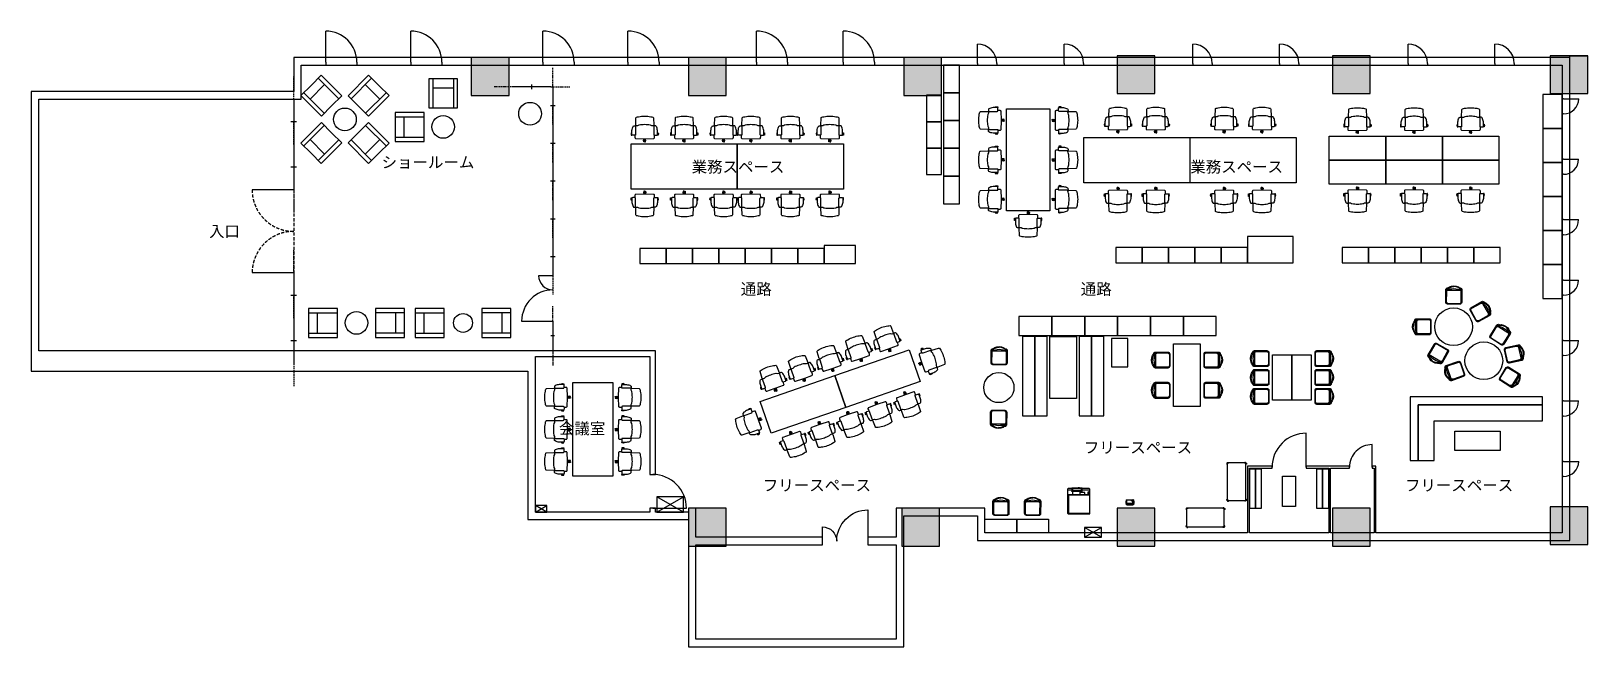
# Model space of a CAD drawing. Header units: millimetres. Extents: x -24495 to 16715, y -6453 to 9847.
import ezdxf
from ezdxf.enums import TextEntityAlignment as Align

# ---------------------------------------------------------------- set-up
doc = ezdxf.new("R2010")
doc.units = ezdxf.units.MM
doc.linetypes.add('HIDDEN', pattern=[9.525, 6.35, -3.175])
for name, color, linetype in [('Edges', 7, 'Continuous'), ('基本構造（躯体）', 2, 'Continuous'), ('家具・什器', 6, 'Continuous'), ('寸法・基準', 3, 'Continuous'), ('建築要素', 4, 'Continuous'), ('注記・記号', 30, 'Continuous'), ('設備関連', 5, 'Continuous')]:
    doc.layers.add(name, color=color, linetype=linetype)
doc.styles.add('MS ゴシック', font='MS Gothic.ttf')

# ---------------------------------------------------------------- blocks, each defined once
blk = doc.blocks.new('親子扉-ホワイト-木材')
blk.add_lwpolyline([(-600, 0), (-600, 375, -0.414214), (-225, 0, -0.414214), (600, 825), (600, 0)], format="xyb")
blk = doc.blocks.new('配電盤')
blk.add_lwpolyline([(950, 550), (-950, 550), (-950, -550), (950, -550)], close=True)
for points in [[(950, -550), (-950, 550)], [(-950, -550), (950, 550)]]:
    blk.add_lwpolyline(points)
blk = doc.blocks.new('スタックテーブル-ホワイト-四角形')
for p, q in [((-600, 256), (600, 256)), ((-600, -256), (-600, 256)), ((600, 256), (600, -256)), ((600, -256), (-600, -256))]:
    blk.add_line(p, q)
blk = doc.blocks.new('ミーティングテーブル-ナチュラル-四角形')
for p, q in [((-600, 256), (600, 256)), ((-600, -256), (-600, 256)), ((600, 256), (600, -256)), ((600, -256), (-600, -256))]:
    blk.add_line(p, q)
blk = doc.blocks.new('ミーティングテーブル-ローズウッド')
for p, q in [((-600, 256), (600, 256)), ((-600, -256), (-600, 256)), ((600, 256), (600, -256)), ((600, -256), (-600, -256))]:
    blk.add_line(p, q)
blk = doc.blocks.new('スタックテーブル-ホワイト-円形')
blk.add_circle((0, 0), 550)
blk = doc.blocks.new('ソファー-一人-テーブルあり')
at = {"linetype": 'Continuous'}
for p, q in [((0, 427), (-425, 427)), ((-425, 427), (-425, -427)), ((425, 427), (0, 427)), ((425, -427), (425, 427)), ((-425, -427), (0, -427)), ((0, -427), (425, -427))]:
    blk.add_line(p, q, dxfattribs=at)
at = {"color": 0}
blk.add_line((-301, 163), (301, 163), dxfattribs=at)
at = {"linetype": 'Continuous'}
for points in [[(-301, 427), (-301, -427)], [(301, 427), (301, -427)]]:
    blk.add_lwpolyline(points, dxfattribs=at)
blk = doc.blocks.new('3-5人用更衣ロッカー-木目色-複数戸')
blk.add_lwpolyline([(450, 257.5), (-450, 257.5), (-450, -257.5), (450, -257.5)], close=True)
blk = doc.blocks.new('常開両開防火戸（90°）')
for p, q in [((-835, 0), (-835, 835)), ((835, 0), (835, 835))]:
    blk.add_line(p, q)
at = {"linetype": 'HIDDEN', "ltscale": 10}
for points in [[(0, 0, 0.414214), (-835, 835)], [(835, 835, 0.414214), (0, 0)]]:
    blk.add_lwpolyline(points, format="xyb", dxfattribs=at)
blk.add_lwpolyline([(835, 0), (-835, 0)], dxfattribs=at)
blk = doc.blocks.new('中量ラック')
for p, q in [((-452, 210), (-458, 210)), ((-452, 200), (-458, 200)), ((-435, 227), (-435, 233)), ((-425, 227), (-425, 233)), ((425, 227), (425, 233)), ((435, 227), (435, 233)), ((452, 210), (458, 210)), ((452, 200), (458, 200)), ((-452, -200), (-458, -200)), ((-452, -210), (-458, -210)), ((-435, -227), (-435, -233)), ((-425, -227), (-425, -233)), ((425, -227), (425, -233)), ((435, -227), (435, -233)), ((452, -200), (458, -200)), ((452, -210), (458, -210))]:
    blk.add_line(p, q)
for points in [[(-452, 215), (-458, 215), (-459, 214), (-459, 196), (-458, 195), (-452, 195)], [(-440, 227), (-440, 233), (-439, 234), (-422, 234), (-420, 233), (-420, 227)], [(440, 227), (440, 233), (439, 234), (422, 234), (420, 233), (420, 227)], [(452, 215), (458, 215), (459, 214), (459, 196), (458, 195), (452, 195)], [(-452, -215), (-458, -215), (-459, -214), (-459, -196), (-458, -195), (-452, -195)], [(-440, -227), (-440, -233), (-439, -234), (-422, -234), (-420, -233), (-420, -227)], [(440, -227), (440, -233), (439, -234), (422, -234), (420, -233), (420, -227)], [(452, -215), (458, -215), (459, -214), (459, -196), (458, -195), (452, -195)]]:
    blk.add_lwpolyline(points)
for points in [[(-458, 215, 0.309401), (-458, 210)], [(-458, 210, 0.154701), (-458, 200)], [(-458, 200, 0.309401), (-458, 195)], [(-440, 233, -0.309401), (-435, 233)], [(-435, 233, -0.154701), (-425, 233)], [(-425, 233, -0.309401), (-420, 233)], [(458, 215, -0.309401), (458, 210)], [(458, 210, -0.154701), (458, 200)], [(458, 200, -0.309401), (458, 195)], [(-458, -200, -0.309401), (-458, -195)], [(-458, -210, -0.154701), (-458, -200)], [(-458, -215, -0.309401), (-458, -210)], [(-440, -233, 0.309401), (-435, -233)], [(-435, -233, 0.154701), (-425, -233)], [(-425, -233, 0.309401), (-420, -233)], [(425, -233, -0.309401), (420, -233)], [(435, -233, -0.154701), (425, -233)], [(440, -233, -0.309401), (435, -233)], [(458, -200, 0.309401), (458, -195)], [(458, -210, 0.154701), (458, -200)], [(458, -215, 0.309401), (458, -210)]]:
    blk.add_lwpolyline(points, format="xyb")
for points in [[(-450, 194), (-450, 216), (-452, 216), (-452, 194)], [(-410, 225), (-450, 225), (-450, 185), (-448, 185), (-448, 223), (-410, 223)], [(448, 223), (-448, 223), (-448, -223), (448, -223)], [(-420, 225), (-441, 225), (-441, 227), (-420, 227)], [(410, 225), (450, 225), (450, 185), (448, 185), (448, 223), (410, 223)], [(420, 225), (441, 225), (441, 227), (420, 227)], [(450, 194), (450, 216), (452, 216), (452, 194)], [(-450, -194), (-450, -216), (-452, -216), (-452, -194)], [(-410, -225), (-450, -225), (-450, -185), (-448, -185), (-448, -223), (-410, -223)], [(-420, -225), (-441, -225), (-441, -227), (-420, -227)], [(410, -225), (450, -225), (450, -185), (448, -185), (448, -223), (410, -223)], [(420, -225), (441, -225), (441, -227), (420, -227)], [(450, -194), (450, -216), (452, -216), (452, -194)]]:
    blk.add_lwpolyline(points, close=True)
blk = doc.blocks.new('シュレッダー')
blk.add_line((78, -68), (78, -62))
at = {"layer": 'Edges'}
for p, q in [((-104, 25), (-105, 14)), ((-105, 14), (-105, 2)), ((-105, 2), (-105, -9)), ((-102, 36), (-104, 25)), ((-99, 47), (-102, 36)), ((-95, 57), (-99, 47)), ((-91, 68), (-95, 57)), ((-91, -62), (-91, 68)), ((-91, 68), (-79, 68)), ((-79, -62), (-79, 68)), ((-79, 68), (77, 68)), ((34, 51), (30, 51)), ((30, 51), (30, 44)), ((38, 44), (30, 44)), ((32, 50), (31, 49)), ((31, 49), (31, 48)), ((31, 49), (31, 49)), ((31, 48), (31, 47)), ((31, 47), (31, 46)), ((31, 46), (32, 45)), ((33, 51), (32, 50)), ((32, 45), (33, 44)), ((34, 51), (33, 51)), ((33, 51), (33, 51)), ((33, 44), (34, 44)), ((33, 44), (33, 44)), ((35, 51), (34, 51)), ((38, 51), (34, 51)), ((34, 44), (35, 44)), ((36, 51), (35, 51)), ((35, 44), (36, 44)), ((37, 50), (36, 51)), ((36, 44), (37, 45)), ((37, 49), (37, 50)), ((38, 49), (37, 49)), ((37, 46), (38, 47)), ((37, 45), (37, 46)), ((45, 51), (38, 51)), ((38, 51), (38, 44)), ((38, 48), (38, 49)), ((38, 47), (38, 48)), ((45, 44), (38, 44)), ((45, 51), (45, 44)), ((77, -62), (77, 68)), ((91, 68), (77, 68)), ((91, 68), (95, 57)), ((91, -62), (91, 68)), ((95, 57), (99, 47)), ((99, 47), (102, 36)), ((102, 36), (104, 25)), ((104, 25), (105, 14)), ((105, 14), (105, 2)), ((105, 2), (105, -9)), ((-105, -9), (-104, -20)), ((-104, -20), (-102, -31)), ((-102, -31), (-99, -42)), ((-99, -42), (-95, -52)), ((-95, -52), (-91, -62)), ((-79, -62), (-91, -62)), ((-77, -62), (-79, -62)), ((-77, -62), (-77, -68)), ((77, -62), (-77, -62)), ((78, -68), (-77, -68)), ((-66, -35), (-66, -15)), ((-66, -15), (67, -15)), ((67, -35), (-66, -35)), ((67, -15), (67, -35)), ((91, -62), (77, -62)), ((95, -52), (91, -62)), ((99, -42), (95, -52)), ((102, -31), (99, -42)), ((104, -20), (102, -31)), ((105, -9), (104, -20))]:
    blk.add_line(p, q, dxfattribs=at)
blk = doc.blocks.new('複合機')
at = {"color": 0, "lineweight": -2}
for points in [[(188, -324), (283, -324, 0.335925), (296, -310), (296, 326, 0.360533), (280, 342), (-280, 342, 0.388055), (-291, 332), (-291, -306, 0.386081), (-272, -324), (-86, -324)], [(-291, -129, 0.230575), (-269, -152), (261, -152, 0.381998), (272, -141), (272, 306, 0.414214), (252, 326), (-280, 326, 0.382016), (-291, 316)], [(-291, -131, 0.308876), (-269, -159), (276, -159, 0.380863), (296, -139)], [(-291, -236), (-268, -236, 0.414214), (-265, -233), (-265, -229), (-243, -229, 0.414214), (-240, -226), (-240, -159)], [(-269, -222), (-258, -222, 0.414214), (-255, -219), (-255, -159)], [(-156, -159), (-156, -221, 0.414214), (-153, -224), (-32, -224)], [(-83, -258), (-83, -251, -0.414214), (-80, -248), (181, -248, -0.414214), (184, -251), (184, -258)], [(-35, -335, 0.103967), (2, -343)], [(1, -343, 0.103877), (38, -335)]]:
    blk.add_lwpolyline(points, format="xyb", dxfattribs=at)
for points in [[(-291, -214), (-269, -214), (-269, -159), (-269, -162)], [(-291, -287), (-86, -287)], [(-269, -214), (-269, -222)], [(-32, -159), (-32, -248)], [(162, -159), (162, -248)], [(188, -287), (296, -287)]]:
    blk.add_lwpolyline(points, dxfattribs=at)
blk.add_lwpolyline([(-273, -222), (-269, -222), (-269, -233), (-273, -233)], close=True, dxfattribs=at)
for points in [[(188, -332), (188, -261, 0.414214), (185, -258), (-83, -258, 0.413515), (-86, -261), (-86, -332, 0.414913), (-83, -335), (185, -335, 0.414214)], [(162, -272), (162, -324, -0.414214), (159, -327), (-61, -327, -0.414214), (-64, -324), (-64, -272, -0.414214), (-61, -269), (159, -269, -0.414214)]]:
    blk.add_lwpolyline(points, format="xyb", close=True, dxfattribs=at)
blk = doc.blocks.new('柱')
at = {"layer": '基本構造（躯体）'}
blk.add_hatch(color=8, dxfattribs=at).paths.add_polyline_path([(-250, -250), (250, -250), (250, 250), (-250, 250), (-250, -250)])
at = {"layer": '基本構造（躯体）', "color": 7}
blk.add_lwpolyline([(-250, -250), (250, -250), (250, 250), (-250, 250), (-250, -250)], close=True, dxfattribs=at)
blk = doc.blocks.new('肘付チェア-ブラック-網目状')
for points in [[(-279, 84), (-259, 84, -0.414214), (-239, 64), (-239, -150, -0.414214), (-259, -170), (-318, -170, -0.371125), (-338, -153), (-338, -40, -0.087014), (-306, 67, -0.285598)], [(0, 339, -0.047458), (160, 323, -0.020178), (218, 308, -0.319451), (232, 290), (238, 100, -0.417291), (219, 79, -0.151809), (157, 97, 0.113964), (144, 101, 0.028395), (0, 112, 0.028395), (-144, 101, 0.113964), (-157, 97, -0.151809), (-219, 79, -0.417291), (-238, 100), (-232, 290, -0.319451), (-218, 308, -0.020178), (-160, 323, -0.047458)], [(279, 84), (259, 84, 0.414214), (239, 64), (239, -150, 0.414214), (259, -170), (318, -170, 0.371125), (337, -153), (337, -40, 0.087014), (306, 67, 0.285598)]]:
    blk.add_lwpolyline(points, format="xyb", close=True)
for points in [[(-232, 84, 0.036161), (-242, 73)], [(232, 84, -0.036161), (242, 73)], [(-338, -101), (-358, -101, 0.132155), (-358, -164), (-343, -164), (-343, -101)], [(-258, -170, -0.002949), (-257, -231, 0.426675), (-233, -257), (-27, -261), (27, -261), (233, -257, 0.426675), (257, -231, -0.002949), (258, -170)], [(-8, -296), (-8, -339), (-25, -339, -0.186325), (-25, -276), (-14, -276)], [(-14, -261), (-13, -291, 0.271847), (0, -298, 0.271847), (13, -291), (14, -261)], [(8, -296), (8, -339), (25, -339, 0.186325), (25, -276), (14, -276)], [(337, -101), (358, -101, -0.132155), (358, -164), (343, -164), (343, -101)]]:
    blk.add_lwpolyline(points, format="xyb")
for points in [[(-337, -154), (-343, -154)], [(-8, -331), (8, -331)], [(337, -154), (343, -154)]]:
    blk.add_lwpolyline(points)
blk = doc.blocks.new('肘付チェア-ブラック-透明な背もたれ')
for points in [[(-279, 84), (-259, 84, -0.414214), (-239, 64), (-239, -150, -0.414214), (-259, -170), (-318, -170, -0.371125), (-338, -153), (-338, -40, -0.087014), (-306, 67, -0.285598)], [(0, 339, -0.047458), (160, 323, -0.020178), (218, 308, -0.319451), (232, 290), (238, 100, -0.417291), (219, 79, -0.151809), (157, 97, 0.113964), (144, 101, 0.028395), (0, 112, 0.028395), (-144, 101, 0.113964), (-157, 97, -0.151809), (-219, 79, -0.417291), (-238, 100), (-232, 290, -0.319451), (-218, 308, -0.020178), (-160, 323, -0.047458)], [(279, 84), (259, 84, 0.414214), (239, 64), (239, -150, 0.414214), (259, -170), (318, -170, 0.371125), (337, -153), (337, -40, 0.087014), (306, 67, 0.285598)]]:
    blk.add_lwpolyline(points, format="xyb", close=True)
for points in [[(-232, 84, 0.036161), (-242, 73)], [(232, 84, -0.036161), (242, 73)], [(-338, -101), (-358, -101, 0.132155), (-358, -164), (-343, -164), (-343, -101)], [(-258, -170, -0.002949), (-257, -231, 0.426675), (-233, -257), (-27, -261), (27, -261), (233, -257, 0.426675), (257, -231, -0.002949), (258, -170)], [(-8, -296), (-8, -339), (-25, -339, -0.186325), (-25, -276), (-14, -276)], [(-14, -261), (-13, -291, 0.271847), (0, -298, 0.271847), (13, -291), (14, -261)], [(8, -296), (8, -339), (25, -339, 0.186325), (25, -276), (14, -276)], [(337, -101), (358, -101, -0.132155), (358, -164), (343, -164), (343, -101)]]:
    blk.add_lwpolyline(points, format="xyb")
for points in [[(-337, -154), (-343, -154)], [(-8, -331), (8, -331)], [(337, -154), (343, -154)]]:
    blk.add_lwpolyline(points)
blk = doc.blocks.new('肘無チェア-アイボリー')
for points in [[(-213, 132, -0.232551), (0, 243, -0.232551), (212, 132)], [(158, 187), (162, 187, -0.414214), (212, 137), (212, -192, -0.414214), (162, -242), (-163, -242, -0.414214), (-213, -192), (-213, 137, -0.414214), (-163, 187), (-158, 187)], [(-166, -225, -0.383815), (-196, -192), (-196, 127, -0.226848), (0, 226)], [(-196, 123, -0.11759), (0, 169, -0.11759), (195, 123)], [(139, 130, -0.414214), (189, 80), (189, -183, -0.414214), (139, -233), (-139, -233, -0.414214), (-189, -183), (-189, 80, -0.414214), (-139, 130), (139, 130)], [(166, -225, 0.383815), (195, -192), (195, 127, 0.226848), (0, 226)]]:
    blk.add_lwpolyline(points, format="xyb")
blk = doc.blocks.new('平机-ナチュラル')
for p, q in [((-600, 256), (600, 256)), ((-600, -256), (-600, 256)), ((600, 256), (600, -256)), ((600, -256), (-600, -256))]:
    blk.add_line(p, q)
blk = doc.blocks.new('両引き戸-ブラック-ガラスあり')
at = {"linetype": 'HIDDEN', "ltscale": 10}
for points in [[(-1001, 100), (-2001, 100)], [(1001, 100), (2001, 100)]]:
    blk.add_lwpolyline(points, dxfattribs=at)
for points in [[(1000, 100), (-1000, 100)], [(0, -25), (0, 225)]]:
    blk.add_lwpolyline(points)
blk = doc.blocks.new('片開き窓')
for p, q in [((-412.5, 75), (-412.5, 0)), ((412.5, 75), (412.5, 0))]:
    blk.add_line(p, q)
blk.add_lwpolyline([(-412.5, 75), (-412.5, 900)])
blk.add_arc((-412.5, 75), 825, 0, 90)
blk = doc.blocks.new('片開き戸-ホワイト-木材')
blk.add_lwpolyline([(-412.5, 0), (-412.5, 825, -0.4142136), (412.5, 0)], format="xyb")
blk = doc.blocks.new('多人数用更衣ロッカー-ホワイト')
blk.add_lwpolyline([(450, 257.5), (-450, 257.5), (-450, -257.5), (450, -257.5)], close=True)
blk = doc.blocks.new('ハイカウンター-L字型')
for points in [[(2500, 1200), (2200, 1200), (2200, -900), (-2500, -900), (-2500, -1200), (2500, -1200)], [(1600, 1200), (1600, -300), (-2500, -300), (-2500, -900), (2200, -900), (2200, 1200)]]:
    blk.add_lwpolyline(points, close=True)
blk = doc.blocks.new('ハイカウンター-縦列')
at = {"linetype": 'Continuous', "ltscale": 0.2}
blk.add_lwpolyline([(-2250, -350), (2250, -350), (2250, 350), (-2250, 350)], close=True, dxfattribs=at)

msp = doc.modelspace()

# ---------------------------------------------------------------- linework, layer by layer
msp.add_lwpolyline([(16235, 9147), (16235, 9197), (16715, 9197)])
at = {"layer": '基本構造（躯体）'}
for points in [[(-11345, -3083), (-10845, -3083), (-7929, -3083), (-7095, -3083), (-7095, -3553), (-7095, -6453), (-1395, -6453), (-1395, -3753), (-1395, -2983), (555, -2983), (555, -3633), (16235, -3633), (16235, 9147), (-17545, 9147), (-17545, 8247), (-24495, 8247), (-24495, 847), (-11345, 847)], [(-8115, -2883), (-10845, -2883), (-10845, -2883), (-11145, -2883), (-11145, 1236), (-8115, 1236), (-8115, -1889), (-7965, -1889), (-7965, 1386), (-11345, 1386), (-11345, 1386), (-24295, 1386), (-24295, 8047), (-17345, 8047), (-17345, 8947), (16035, 8947), (16035, -3433), (11105, -3433), (11105, -1673), (11005, -1673), (11005, -1723), (11055, -1723), (11055, -3433), (9905, -3433), (9905, -1723), (10405, -1723), (10405, -1673), (9255, -1673), (9255, -1723), (9855, -1723), (9855, -3433), (7755, -3433), (7755, -1723), (8355, -1723), (8355, -1673), (7705, -1673), (7705, -3433), (755, -3433), (755, -3433), (755, -2783), (-1595, -2783), (-1595, -3553), (-2345, -3553), (-2345, -3753), (-1595, -3753), (-1595, -6253), (-6895, -6253), (-6895, -3753), (-3545, -3753), (-3545, -3553), (-6895, -3553), (-6895, -2783), (-7095, -2783), (-7095, -2883), (-7929, -2883), (-7929, -2883), (-7965, -2883), (-7965, -2783), (-8115, -2783)], [(7755, -1723), (7755, -1723)]]:
    msp.add_lwpolyline(points, close=True, dxfattribs=at)
at = {"layer": '家具・什器', "color": 3}
for points in [[(7077, 914), (7077, 913)], [(5124, 563), (5124, 564)], [(5124, 524), (5124, 525)]]:
    msp.add_lwpolyline(points, dxfattribs=at)
at = {"layer": '寸法・基準', "lineweight": 0, "transparency": 33554687}
msp.add_line((15715, -3253), (15715, -3715), dxfattribs=at)

# ---------------------------------------------------------------- block references
at = {"xscale": 2, "yscale": 2, "zscale": 2}
for p in [(-12345, 8647), (-6595, 8647), (-895, 8647), (4755, 8697), (10455, 8697), (16215, 8697), (-6595, -3283), (-945, -3283), (4755, -3283), (10455, -3283), (16215, -3243)]:
    msp.add_blockref('柱', p, dxfattribs=at)
at = {"layer": '家具・什器', "color": 3}
for name, p, xscale, yscale, zscale, rotation in [('ソファー-一人-テーブルあり', (-16814, 8138), 0.9000000000000001, 0.9000000000000001, 0.9000000000000001, 45), ('ソファー-一人-テーブルあり', (-15563, 8138), 0.9000000000000001, 0.9000000000000001, 0.9000000000000001, 314.9999999999999), ('3-5人用更衣ロッカー-木目色-複数戸', (-131, 8580), 0.8155339805825242, 0.8155339805825242, 0.8155339805825242, 270), ('多人数用更衣ロッカー-ホワイト', (-595, 7799), 0.7751475642816905, 0.7751475642816905, 0.7751475642816905, 270), ('3-5人用更衣ロッカー-木目色-複数戸', (-131, 7846), 0.8155339805825242, 0.8155339805825242, 0.8155339805825242, 270), ('ソファー-一人-テーブルあり', (-16814, 6887), 0.9000000000000001, 0.9000000000000001, 0.9000000000000001, 134.9999999999999), ('ソファー-一人-テーブルあり', (-15563, 6887), 0.9000000000000001, 0.9000000000000001, 0.9000000000000001, 224.9999999999999), ('ソファー-一人-テーブルあり', (-14473, 7312), 0.9, 0.9, 0.9, 89.99999999999999), ('多人数用更衣ロッカー-ホワイト', (-595, 7101), 0.7751475642816905, 0.7751475642816905, 0.7751475642816905, 270), ('3-5人用更衣ロッカー-木目色-複数戸', (-131, 7112), 0.8155339805825242, 0.8155339805825242, 0.8155339805825242, 270), ('ミーティングテーブル-ローズウッド', (1899, 6440), 2.250000000000003, 2.250000000000003, 2.250000000000003, 270), ('平机-ナチュラル', (10615, 6751), 1.24860089794555, 1.24860089794555, 1.24860089794555, 180), ('平机-ナチュラル', (12114, 6751), 1.24860089794555, 1.24860089794555, 1.24860089794555, 180), ('平机-ナチュラル', (13612, 6751), 1.24860089794555, 1.24860089794555, 1.24860089794555, 180), ('多人数用更衣ロッカー-ホワイト', (-595, 6403), 0.7751475642816905, 0.7751475642816905, 0.7751475642816905, 270), ('3-5人用更衣ロッカー-木目色-複数戸', (-131, 6378), 0.8155339805825242, 0.8155339805825242, 0.8155339805825242, 270), ('3-5人用更衣ロッカー-木目色-複数戸', (-131, 5644), 0.8155339805825242, 0.8155339805825242, 0.8155339805825242, 270), ('ソファー-一人-テーブルあり', (-16767, 2123), 0.9, 0.9, 0.9, 89.99999999999999), ('ソファー-一人-テーブルあり', (-14998, 2123), 0.9, 0.9, 0.9, 270), ('ソファー-一人-テーブルあり', (-13947, 2123), 0.9, 0.9, 0.9, 89.99999999999999), ('ソファー-一人-テーブルあり', (-12178, 2123), 0.9, 0.9, 0.9, 270), ('ハイカウンター-縦列', (1914, 716), 0.4664804274681569, 0.4664804274681569, 0.4664804274681569, 270), ('ハイカウンター-縦列', (2240, 716), 0.4664804274681569, 0.4664804274681569, 0.4664804274681569, 270), ('ミーティングテーブル-ナチュラル-四角形', (2825, 946), 1.3671875, 1.3671875, 1.3671875, 90), ('ハイカウンター-縦列', (3409, 716), 0.4664804274681569, 0.4664804274681569, 0.4664804274681569, 270), ('ハイカウンター-縦列', (3735, 716), 0.4664804274681569, 0.4664804274681569, 0.4664804274681569, 270), ('3-5人用更衣ロッカー-木目色-複数戸', (4321, 1339), 0.8333333333333331, 0.8333333333333331, 0.8333333333333331, 270), ('ミーティングテーブル-ローズウッド', (-2090, 650), 1.739424411845865, 1.739424411845865, 1.739424411845865, 19.17414673033764), ('スタックテーブル-ホワイト-四角形', (6101, 739), 1.37890625, 1.37890625, 1.37890625, 270), ('ミーティングテーブル-ナチュラル-四角形', (-9626, -696), 2.062500000000025, 2.062500000000025, 2.062500000000025, 270), ('ミーティングテーブル-ローズウッド', (-4062, -36), 1.739424411845865, 1.739424411845865, 1.739424411845865, 19.17414673033764), ('ハイカウンター-L字型', (13762, -678), 0.7, 0.7, 0.7, 180), ('中量ラック', (7415, -2081), 1.116071428571419, 1.116071428571419, 1.116071428571419, 270), ('ハイカウンター-縦列', (7835, -2265), 0.2300753831923638, 0.2300753831923638, 0.2300753831923638, 270), ('ハイカウンター-縦列', (7996, -2265), 0.2300753831923638, 0.2300753831923638, 0.2300753831923638, 270), ('ミーティングテーブル-ナチュラル-四角形', (8805, -2333), 0.6666666666666666, 0.6666666666666666, 0.6666666666666666, 90), ('ハイカウンター-縦列', (9613, -2265), 0.2300753831923638, 0.2300753831923638, 0.2300753831923638, 270), ('ハイカウンター-縦列', (9774, -2265), 0.2300753831923638, 0.2300753831923638, 0.2300753831923638, 270), ('スタックテーブル-ホワイト-四角形', (1175, -3253), 0.7, 0.7, 0.7, 180), ('スタックテーブル-ホワイト-四角形', (2015, -3253), 0.7, 0.7, 0.7, 180)]:
    msp.add_blockref(name, p, dxfattribs=dict(at, xscale=xscale, yscale=yscale, zscale=zscale, rotation=rotation))
for name, p, xscale, yscale, zscale in [('ソファー-一人-テーブルあり', (-13589, 8197), 0.9, 0.9, 0.9), ('スタックテーブル-ホワイト-円形', (-11289, 7662), 0.5454545454545455, 0.5454545454545455, 0.5454545454545455), ('スタックテーブル-ホワイト-円形', (-16189, 7512), 0.5454545454545455, 0.5454545454545455, 0.5454545454545455), ('スタックテーブル-ホワイト-円形', (-13589, 7312), 0.5454545454545455, 0.5454545454545455, 0.5454545454545455), ('スタックテーブル-ホワイト-四角形', (4776, 6434), 2.34375, 2.34375, 2.34375), ('スタックテーブル-ホワイト-四角形', (7589, 6434), 2.34375, 2.34375, 2.34375), ('スタックテーブル-ホワイト-四角形', (-7208, 6265), 2.34375, 2.34375, 2.34375), ('スタックテーブル-ホワイト-四角形', (-4395, 6265), 2.34375, 2.34375, 2.34375), ('平机-ナチュラル', (10615, 6112), 1.24860089794555, 1.24860089794555, 1.24860089794555), ('平机-ナチュラル', (12114, 6112), 1.24860089794555, 1.24860089794555, 1.24860089794555), ('平机-ナチュラル', (13612, 6112), 1.24860089794555, 1.24860089794555, 1.24860089794555), ('多人数用更衣ロッカー-ホワイト', (-3087, 3932), 0.917670869519486, 0.917670869519486, 0.917670869519486), ('多人数用更衣ロッカー-ホワイト', (8312, 4063), 1.342813238919677, 1.342813238919677, 1.342813238919677), ('多人数用更衣ロッカー-ホワイト', (-8035, 3895), 0.7751475642816905, 0.7751475642816905, 0.7751475642816905), ('多人数用更衣ロッカー-ホワイト', (-7337, 3895), 0.7751475642816905, 0.7751475642816905, 0.7751475642816905), ('多人数用更衣ロッカー-ホワイト', (-6640, 3895), 0.7751475642816905, 0.7751475642816905, 0.7751475642816905), ('多人数用更衣ロッカー-ホワイト', (-5942, 3895), 0.7751475642816905, 0.7751475642816905, 0.7751475642816905), ('多人数用更衣ロッカー-ホワイト', (-5244, 3895), 0.7751475642816905, 0.7751475642816905, 0.7751475642816905), ('多人数用更衣ロッカー-ホワイト', (-4547, 3895), 0.7751475642816905, 0.7751475642816905, 0.7751475642816905), ('多人数用更衣ロッカー-ホワイト', (-3849, 3895), 0.7751475642816905, 0.7751475642816905, 0.7751475642816905), ('多人数用更衣ロッカー-ホワイト', (4568, 3917), 0.7751475642816905, 0.7751475642816905, 0.7751475642816905), ('多人数用更衣ロッカー-ホワイト', (5266, 3917), 0.7751475642816905, 0.7751475642816905, 0.7751475642816905), ('多人数用更衣ロッカー-ホワイト', (5963, 3917), 0.7751475642816905, 0.7751475642816905, 0.7751475642816905), ('多人数用更衣ロッカー-ホワイト', (6661, 3917), 0.7751475642816905, 0.7751475642816905, 0.7751475642816905), ('多人数用更衣ロッカー-ホワイト', (7359, 3917), 0.7751475642816905, 0.7751475642816905, 0.7751475642816905), ('多人数用更衣ロッカー-ホワイト', (10556, 3917), 0.7751475642816905, 0.7751475642816905, 0.7751475642816905), ('多人数用更衣ロッカー-ホワイト', (11254, 3917), 0.7751475642816905, 0.7751475642816905, 0.7751475642816905), ('多人数用更衣ロッカー-ホワイト', (11951, 3917), 0.7751475642816905, 0.7751475642816905, 0.7751475642816905), ('多人数用更衣ロッカー-ホワイト', (12649, 3917), 0.7751475642816905, 0.7751475642816905, 0.7751475642816905), ('多人数用更衣ロッカー-ホワイト', (13347, 3917), 0.7751475642816905, 0.7751475642816905, 0.7751475642816905), ('多人数用更衣ロッカー-ホワイト', (14044, 3917), 0.7751475642816905, 0.7751475642816905, 0.7751475642816905), ('スタックテーブル-ホワイト-円形', (13160, 2021), 0.9090909090909088, 0.9090909090909088, 0.9090909090909088), ('スタックテーブル-ホワイト-円形', (13160, 2021), 0.9090909090909088, 0.9090909090909088, 0.9090909090909088), ('スタックテーブル-ホワイト-円形', (-15882, 2123), 0.5454545454545455, 0.5454545454545455, 0.5454545454545455), ('スタックテーブル-ホワイト-円形', (-13062, 2123), 0.4545454545454545, 0.4545454545454545, 0.4545454545454545), ('多人数用更衣ロッカー-ホワイト', (2089, 2041), 0.9674321784641051, 0.9674321784641051, 0.9674321784641051), ('多人数用更衣ロッカー-ホワイト', (2960, 2041), 0.9674321784641051, 0.9674321784641051, 0.9674321784641051), ('多人数用更衣ロッカー-ホワイト', (3830, 2041), 0.9674321784641051, 0.9674321784641051, 0.9674321784641051), ('多人数用更衣ロッカー-ホワイト', (4701, 2041), 0.9674321784641051, 0.9674321784641051, 0.9674321784641051), ('多人数用更衣ロッカー-ホワイト', (5572, 2041), 0.9674321784641051, 0.9674321784641051, 0.9674321784641051), ('多人数用更衣ロッカー-ホワイト', (6442, 2041), 0.9674321784641051, 0.9674321784641051, 0.9674321784641051), ('スタックテーブル-ホワイト-円形', (13960, 1121), 0.9090909090909088, 0.9090909090909088, 0.9090909090909088), ('スタックテーブル-ホワイト-円形', (13960, 1121), 0.9090909090909088, 0.9090909090909088, 0.9090909090909088), ('スタックテーブル-ホワイト-円形', (1123, 412), 0.7272727272727272, 0.7272727272727272, 0.7272727272727272), ('中量ラック', (6591, -3030), 1.116071428571419, 1.116071428571419, 1.116071428571419)]:
    msp.add_blockref(name, p, dxfattribs=dict(at, xscale=xscale, yscale=yscale, zscale=zscale))
for name, p, rotation in [('肘付チェア-ブラック-網目状', (928, 7485), 90), ('肘付チェア-ブラック-網目状', (2870, 7485), 270), ('3-5人用更衣ロッカー-木目色-複数戸', (15777, 7717), 270), ('3-5人用更衣ロッカー-木目色-複数戸', (15777, 6817), 270), ('肘付チェア-ブラック-網目状', (928, 6440), 90), ('肘付チェア-ブラック-網目状', (2870, 6440), 270), ('3-5人用更衣ロッカー-木目色-複数戸', (15777, 5917), 270), ('肘付チェア-ブラック-網目状', (-8253, 5270), 180), ('肘付チェア-ブラック-網目状', (-7208, 5270), 180), ('肘付チェア-ブラック-網目状', (-6163, 5270), 180), ('肘付チェア-ブラック-網目状', (-5440, 5270), 180), ('肘付チェア-ブラック-網目状', (-4395, 5270), 180), ('肘付チェア-ブラック-網目状', (-3350, 5270), 180), ('肘付チェア-ブラック-網目状', (928, 5395), 90), ('肘付チェア-ブラック-網目状', (2870, 5395), 270), ('肘付チェア-ブラック-網目状', (4276, 5373), 180), ('肘付チェア-ブラック-網目状', (5276, 5373), 180), ('肘付チェア-ブラック-網目状', (7089, 5373), 180), ('肘付チェア-ブラック-網目状', (8089, 5373), 180), ('肘付チェア-ブラック-網目状', (10615, 5381), 180), ('肘付チェア-ブラック-網目状', (12114, 5381), 180), ('肘付チェア-ブラック-網目状', (13612, 5381), 180), ('3-5人用更衣ロッカー-木目色-複数戸', (15777, 5017), 270), ('肘付チェア-ブラック-網目状', (1899, 4729), 180), ('3-5人用更衣ロッカー-木目色-複数戸', (15777, 4117), 270), ('3-5人用更衣ロッカー-木目色-複数戸', (15777, 3217), 270), ('肘無チェア-アイボリー', (13167, 2863), 359.538735854343), ('肘無チェア-アイボリー', (13893, 2436), 299.538735854343), ('肘付チェア-ブラック-透明な背もたれ', (-1863, 1689), 19.17414673033563), ('肘無チェア-アイボリー', (12318, 2021), 89.99999999999999), ('肘無チェア-アイボリー', (14409, 1834), 327.8302094831561), ('肘付チェア-ブラック-透明な背もたれ', (-2618, 1426), 19.17414673033563), ('肘付チェア-ブラック-透明な背もたれ', (-4129, 901), 19.17414673033563), ('肘付チェア-ブラック-透明な背もたれ', (-3374, 1164), 19.17414673033563), ('肘付チェア-ブラック-透明な背もたれ', (-669, 1144), 289.1741467303376), ('肘無チェア-アイボリー', (1130, 1255), 359.538735854343), ('肘無チェア-アイボリー', (5405, 1139), 89.99999999999999), ('肘無チェア-アイボリー', (6796, 1139), 270), ('肘無チェア-アイボリー', (8027, 1178), 89.99999999999999), ('スタックテーブル-ホワイト-四角形', (8626, 678), 270), ('スタックテーブル-ホワイト-四角形', (9138, 678), 270), ('肘無チェア-アイボリー', (9736, 1178), 270), ('肘無チェア-アイボリー', (12739, 1291), 150), ('肘無チェア-アイボリー', (14782, 1308), 282.8302094831561), ('肘付チェア-ブラック-透明な背もたれ', (-4885, 638), 19.17414673033563), ('肘無チェア-アイボリー', (8027, 678), 89.99999999999999), ('肘無チェア-アイボリー', (9736, 678), 270), ('肘無チェア-アイボリー', (13166, 840), 109.4922126418697), ('肘無チェア-アイボリー', (14674, 672), 237.830209483156), ('肘付チェア-ブラック-透明な背もたれ', (-10559, 154), 89.99999999999984), ('肘付チェア-ブラック-透明な背もたれ', (-8692, 154), 269.9999999999998), ('肘付チェア-ブラック-透明な背もたれ', (-1267, -24), 199.1741467303356), ('肘無チェア-アイボリー', (5405, 339), 89.99999999999999), ('肘無チェア-アイボリー', (6796, 339), 270), ('肘付チェア-ブラック-透明な背もたれ', (-2023, -287), 199.1741467303356), ('肘無チェア-アイボリー', (8027, 178), 89.99999999999999), ('肘無チェア-アイボリー', (9736, 178), 270), ('肘付チェア-ブラック-透明な背もたれ', (-10559, -696), 89.99999999999984), ('肘付チェア-ブラック-透明な背もたれ', (-8692, -696), 269.9999999999998), ('肘付チェア-ブラック-透明な背もたれ', (-5483, -530), 109.1741467303376), ('肘付チェア-ブラック-透明な背もたれ', (-3534, -812), 199.1741467303356), ('肘付チェア-ブラック-透明な背もたれ', (-2778, -549), 199.1741467303356), ('肘無チェア-アイボリー', (1116, -430), 179.538735854343), ('肘付チェア-ブラック-透明な背もたれ', (-4289, -1075), 199.1741467303356), ('スタックテーブル-ホワイト-四角形', (13789, -999), 180), ('肘付チェア-ブラック-透明な背もたれ', (-10559, -1546), 89.99999999999984), ('肘付チェア-ブラック-透明な背もたれ', (-8692, -1546), 269.9999999999998), ('肘無チェア-アイボリー', (1177, -2732), 359.538735854343), ('肘無チェア-アイボリー', (2017, -2732), 359.538735854343)]:
    msp.add_blockref(name, p, dxfattribs=dict(at, rotation=rotation))
for p in [(4276, 7496), (5276, 7496), (7089, 7496), (8089, 7496), (-8253, 7260), (-7208, 7260), (-6163, 7260), (-5440, 7260), (-4395, 7260), (-3350, 7260), (10615, 7482), (12114, 7482), (13612, 7482)]:
    msp.add_blockref('肘付チェア-ブラック-網目状', p, dxfattribs=at)
at = {"layer": '建築要素'}
for name, p in [('片開き窓', (-16283, 8947)), ('片開き窓', (-14033, 8947)), ('片開き窓', (-10533, 8947)), ('片開き窓', (-8283, 8947)), ('片開き窓', (-4883, 8947)), ('片開き窓', (-2583, 8947)), ('親子扉-ホワイト-木材', (-2945, -3653))]:
    msp.add_blockref(name, p, dxfattribs=at)
for name, p, xscale, yscale, zscale in [('片開き窓', (811, 8947), 0.6206134587627222, 0.6206134587627222, 0.6206134587627222), ('片開き窓', (3111, 8947), 0.6206134587627222, 0.6206134587627222, 0.6206134587627222), ('片開き窓', (6511, 8947), 0.6206134587627222, 0.6206134587627222, 0.6206134587627222), ('片開き窓', (8811, 8947), 0.6206134587627222, 0.6206134587627222, 0.6206134587627222), ('片開き窓', (12211, 8947), 0.6206134587627222, 0.6206134587627222, 0.6206134587627222), ('片開き窓', (14511, 8947), 0.6206134587627222, 0.6206134587627222, 0.6206134587627222), ('両引き戸-ブラック-ガラスあり', (-11238, 8323), 0.5, 0.5, 0.5), ('片開き戸-ホワイト-木材', (8805, -1698), -1.090820638984268, 1.090820638984268, 1.090820638984268), ('片開き戸-ホワイト-木材', (10705, -1698), -0.7272727272727276, 0.7272727272727276, 0.7272727272727276)]:
    msp.add_blockref(name, p, dxfattribs=dict(at, xscale=xscale, yscale=yscale, zscale=zscale))
for name, p, xscale, yscale, zscale, rotation in [('両引き戸-ブラック-ガラスあり', (-10635, 7873), 0.5, 0.5, 0.5, 90), ('両引き戸-ブラック-ガラスあり', (-17485, 7447), 0.5996888130169921, 0.5996888130169921, 0.5996888130169921, 90), ('両引き戸-ブラック-ガラスあり', (-10635, 6873), 0.5, 0.5, 0.5, 90), ('片開き窓', (16035, 7857), 0.484848484848485, 0.484848484848485, 0.484848484848485, 270), ('両引き戸-ブラック-ガラスあり', (-17485, 6248), 0.5996888130169921, 0.5996888130169921, 0.5996888130169921, 90), ('両引き戸-ブラック-ガラスあり', (-10635, 5873), 0.5, 0.5, 0.5, 90), ('片開き窓', (16034, 6257), 0.484848484848485, 0.484848484848485, 0.484848484848485, 270), ('両引き戸-ブラック-ガラスあり', (-10635, 4873), 0.5, 0.5, 0.5, 90), ('常開両開防火戸（90°）', (-17545, 4547), 1.317365269461077, 1.317365269461077, 1.317365269461077, 90), ('両引き戸-ブラック-ガラスあり', (-10635, 3873), 0.5, 0.5, 0.5, 90), ('片開き窓', (16034, 4657), 0.484848484848485, 0.484848484848485, 0.484848484848485, 270), ('両引き戸-ブラック-ガラスあり', (-17485, 2848), 0.5996888130169921, 0.5996888130169921, 0.5996888130169921, 90), ('片開き窓', (16034, 3057), 0.484848484848485, 0.484848484848485, 0.484848484848485, 270), ('両引き戸-ブラック-ガラスあり', (-17485, 1648), 0.5996888130169921, 0.5996888130169921, 0.5996888130169921, 90), ('両引き戸-ブラック-ガラスあり', (-10646, 1779), 0.3928517444299462, 0.3928517444299462, 0.3928517444299462, 90), ('片開き窓', (16034, 1457), 0.484848484848485, 0.484848484848485, 0.484848484848485, 270), ('片開き窓', (16034, -143), 0.484848484848485, 0.484848484848485, 0.484848484848485, 270), ('片開き窓', (16035, -1743), 0.484848484848485, 0.484848484848485, 0.484848484848485, 270), ('片開き戸-ホワイト-木材', (-8040, -2336), -1.082952631875275, 1.082952631875275, 1.082952631875275, 270)]:
    msp.add_blockref(name, p, dxfattribs=dict(at, xscale=xscale, yscale=yscale, zscale=zscale, rotation=rotation))
at = {"layer": '建築要素', "xscale": -1, "rotation": 90}
msp.add_blockref('親子扉-ホワイト-木材', (-10685, 2772), dxfattribs=at)
at = {"layer": '設備関連', "transparency": 33554687, "rotation": 180}
msp.add_blockref('複合機', (3240, -2588), dxfattribs=at)
at = {"layer": '設備関連'}
for p, xscale, yscale, zscale in [((-10995, -2796), 0.1578947368421053, 0.1578947368421053, 0.1578947368421053), ((-7579, -2680), 0.3684210526315789, 0.3684210526315789, 0.3684210526315789), ((3611, -3422), 0.2368421052631425, 0.2368421052631425, 0.2368421052631425)]:
    msp.add_blockref('配電盤', p, dxfattribs=dict(at, xscale=xscale, yscale=yscale, zscale=zscale))
at = {"layer": '設備関連', "color": 3}
msp.add_blockref('シュレッダー', (4592, -2630), dxfattribs=at)

# ---------------------------------------------------------------- texts
at = {"layer": '注記・記号', "transparency": 33554687, "style": 'MS ゴシック'}
for s, p in [('ショールーム', (-13990, 6376)), ('業務スペース', (-5782, 6255)), ('業務スペース', (7418, 6255)), ('通路', (-5300, 3018)), ('通路', (-5300, 3018)), ('通路', (3700, 3018)), ('会議室', (-9910, -671)), ('フリースペース', (4806, -1175)), ('フリースペース', (-3694, -2175)), ('フリースペース', (13306, -2175))]:
    msp.add_text(s, height=300, dxfattribs=at).set_placement(p, align=Align.MIDDLE_CENTER)
msp.add_text('入口', height=300, dxfattribs=at).set_placement((-19785, 4547), align=Align.MIDDLE_LEFT)

doc.saveas('drawing.dxf')
